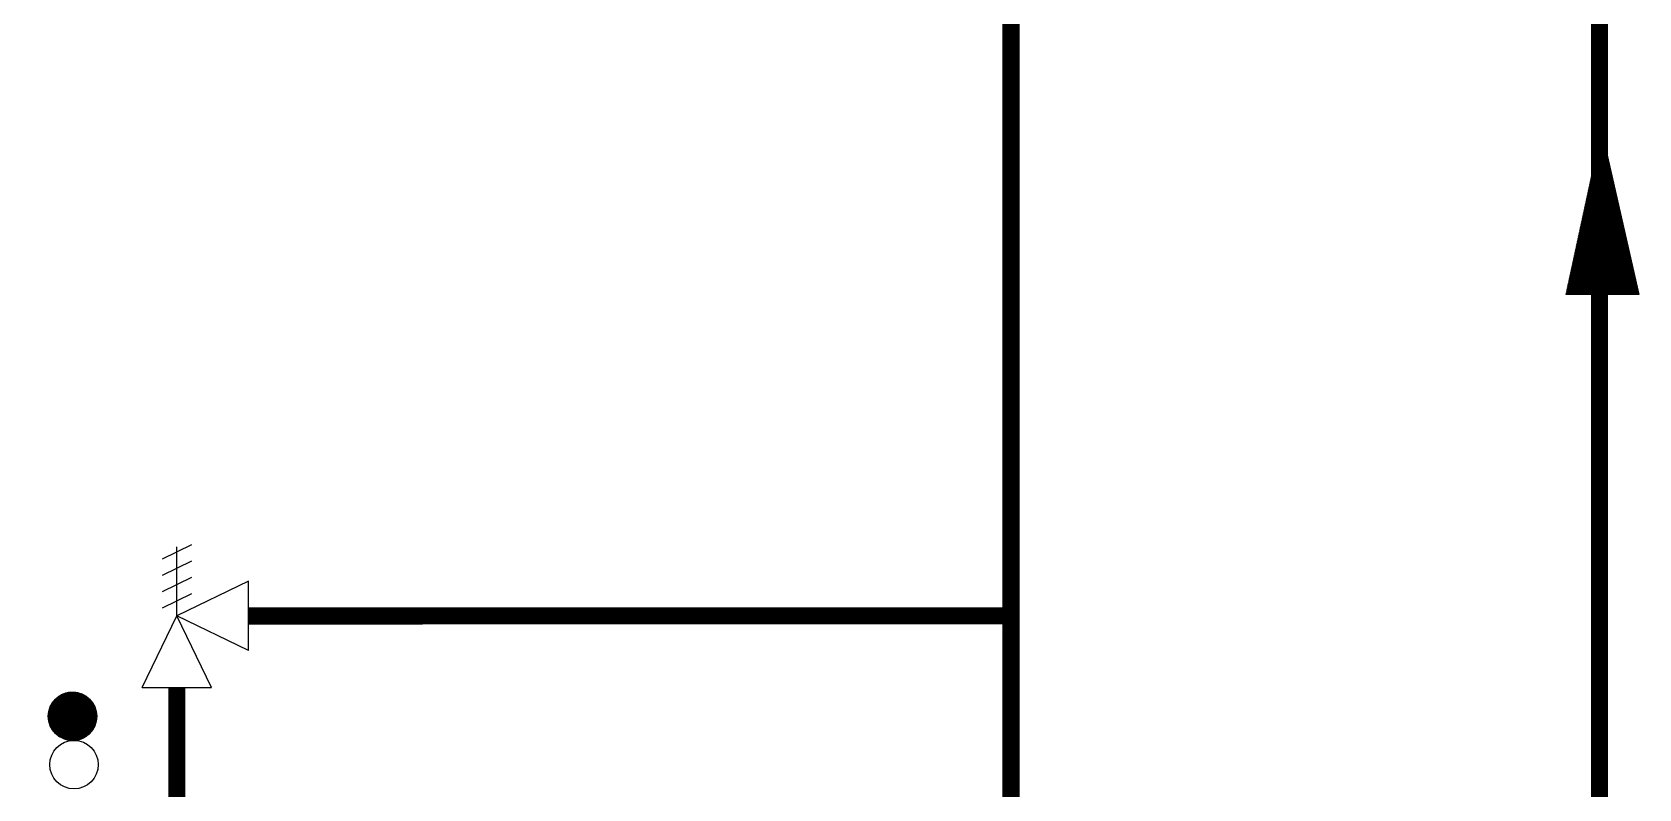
# Model space of a CAD drawing. Extents: x -22909.9 to -22897.8, y -4.7 to 4.1.
# Drawn here: x -22900.528 to -22899.116, y -0.772 to -0.107 of the extents above; entities that cross this region are included whole.
import ezdxf

# ---------------------------------------------------------------- set-up
doc = ezdxf.new("R2010")
doc.units = 0
doc.header["$MEASUREMENT"] = 0
doc.layers.get('0').update_dxf_attribs({"linetype": 'CONTINUOUS'})
doc.layers.add('CALOR', color=1, linetype='CONTINUOUS')
doc.layers.add('SPEC', color=93, linetype='CONTINUOUS')

# ---------------------------------------------------------------- blocks, each defined once
blk = doc.blocks.new('*X7')
at = {"color": 0}
for p, q in [((5.6809, -0.1704), (5.8118, -0.0395)), ((5.6809, -0.1695), (5.8109, -0.0395)), ((5.6809, -0.1687), (5.81, -0.0395)), ((5.6809, -0.1678), (5.8091, -0.0395)), ((5.6809, -0.1669), (5.8083, -0.0395)), ((5.6809, -0.166), (5.8074, -0.0395)), ((5.6809, -0.1651), (5.8065, -0.0395)), ((5.6809, -0.1721), (5.8135, -0.0396)), ((5.6809, -0.1713), (5.8126, -0.0396)), ((5.6809, -0.1642), (5.8056, -0.0396)), ((5.6809, -0.1633), (5.8047, -0.0396)), ((5.681, -0.173), (5.8143, -0.0396)), ((5.681, -0.1624), (5.8037, -0.0396)), ((5.681, -0.1738), (5.8152, -0.0397)), ((5.681, -0.1615), (5.8028, -0.0397)), ((5.6811, -0.1747), (5.816, -0.0397)), ((5.6811, -0.1605), (5.8019, -0.0397)), ((5.6811, -0.1755), (5.8168, -0.0398)), ((5.6811, -0.1596), (5.8009, -0.0398)), ((5.6812, -0.1763), (5.8177, -0.0398)), ((5.6812, -0.1586), (5.8, -0.0398)), ((5.6812, -0.1772), (5.8185, -0.0399)), ((5.6812, -0.1577), (5.799, -0.0399)), ((5.6813, -0.178), (5.8193, -0.0399)), ((5.6813, -0.1567), (5.7981, -0.04)), ((5.6814, -0.1788), (5.8201, -0.04)), ((5.6814, -0.1796), (5.8209, -0.0401)), ((5.6814, -0.1558), (5.7971, -0.0401)), ((5.6815, -0.1548), (5.7961, -0.0401)), ((5.6815, -0.1804), (5.8217, -0.0402)), ((5.6816, -0.1812), (5.8226, -0.0402)), ((5.6816, -0.1538), (5.7951, -0.0403)), ((5.6817, -0.182), (5.8233, -0.0403)), ((5.6817, -0.1528), (5.7942, -0.0404)), ((5.6818, -0.1828), (5.8241, -0.0404)), ((5.6818, -0.1518), (5.7931, -0.0405)), ((5.6819, -0.1836), (5.8249, -0.0405)), ((5.682, -0.1844), (5.8257, -0.0406)), ((5.682, -0.1508), (5.7921, -0.0406)), ((5.6821, -0.1851), (5.8265, -0.0407)), ((5.6821, -0.1498), (5.7911, -0.0408)), ((5.6822, -0.1859), (5.8273, -0.0408)), ((5.6822, -0.1487), (5.7901, -0.0409)), ((5.6823, -0.1867), (5.828, -0.041)), ((5.6824, -0.1874), (5.8288, -0.0411)), ((5.6824, -0.1477), (5.789, -0.0411)), ((5.6825, -0.1882), (5.8296, -0.0412)), ((5.6826, -0.1466), (5.788, -0.0412)), ((5.6827, -0.189), (5.8303, -0.0413)), ((5.6828, -0.1456), (5.7869, -0.0414)), ((5.6828, -0.1897), (5.8311, -0.0415)), ((5.6829, -0.1905), (5.8318, -0.0416)), ((5.683, -0.1445), (5.7858, -0.0416)), ((5.6831, -0.1912), (5.8326, -0.0417)), ((5.6832, -0.1434), (5.7848, -0.0418)), ((5.6832, -0.192), (5.8333, -0.0419)), ((5.6834, -0.1927), (5.834, -0.042)), ((5.6834, -0.1423), (5.7837, -0.042)), ((5.6835, -0.1934), (5.8348, -0.0422)), ((5.6836, -0.1412), (5.7825, -0.0423)), ((5.6837, -0.1942), (5.8355, -0.0423)), ((5.6838, -0.1949), (5.8362, -0.0425)), ((5.6838, -0.1401), (5.7814, -0.0425)), ((5.684, -0.1956), (5.837, -0.0426)), ((5.6841, -0.1389), (5.7803, -0.0427)), ((5.6841, -0.1963), (5.8377, -0.0428)), ((5.6843, -0.197), (5.8384, -0.043)), ((5.6844, -0.1378), (5.7791, -0.043)), ((5.6845, -0.1978), (5.8391, -0.0431)), ((5.6847, -0.1985), (5.8398, -0.0433)), ((5.6847, -0.1366), (5.778, -0.0433)), ((5.6848, -0.1992), (5.8405, -0.0435)), ((5.685, -0.1354), (5.7768, -0.0436)), ((5.685, -0.1999), (5.8412, -0.0437)), ((5.6852, -0.2006), (5.8419, -0.0439)), ((5.6853, -0.1342), (5.7756, -0.0439)), ((5.6854, -0.2013), (5.8426, -0.044)), ((5.6856, -0.202), (5.8433, -0.0442)), ((5.6856, -0.133), (5.7743, -0.0443)), ((5.6858, -0.2027), (5.844, -0.0444)), ((5.686, -0.2033), (5.8447, -0.0446)), ((5.686, -0.1318), (5.7731, -0.0446)), ((5.6862, -0.204), (5.8454, -0.0448)), ((5.6863, -0.1305), (5.7719, -0.045)), ((5.6864, -0.2047), (5.846, -0.045)), ((5.6866, -0.2054), (5.8467, -0.0452)), ((5.6867, -0.1292), (5.7706, -0.0454)), ((5.6868, -0.206), (5.8474, -0.0455)), ((5.687, -0.2067), (5.8481, -0.0457)), ((5.6871, -0.1279), (5.7693, -0.0458)), ((5.6872, -0.2074), (5.8487, -0.0459)), ((5.6875, -0.2081), (5.8494, -0.0461)), ((5.6876, -0.1266), (5.768, -0.0462)), ((5.6877, -0.2087), (5.8501, -0.0463)), ((5.6879, -0.2094), (5.8507, -0.0466)), ((5.688, -0.1253), (5.7666, -0.0467)), ((5.6881, -0.21), (5.8514, -0.0468)), ((5.6884, -0.2107), (5.852, -0.047)), ((5.6885, -0.1239), (5.7652, -0.0472)), ((5.6886, -0.2113), (5.8527, -0.0472)), ((5.6888, -0.212), (5.8533, -0.0475)), ((5.689, -0.1225), (5.7638, -0.0477)), ((5.6891, -0.2126), (5.854, -0.0477)), ((5.6893, -0.2133), (5.8546, -0.048)), ((5.6896, -0.2139), (5.8552, -0.0482)), ((5.6896, -0.1211), (5.7624, -0.0482)), ((5.6898, -0.2145), (5.8559, -0.0485)), ((5.6901, -0.2152), (5.8565, -0.0487)), ((5.6902, -0.1196), (5.7609, -0.0488)), ((5.6903, -0.2158), (5.8571, -0.049)), ((5.6906, -0.2164), (5.8578, -0.0492)), ((5.6908, -0.1181), (5.7594, -0.0494)), ((5.6908, -0.217), (5.8584, -0.0495)), ((5.6911, -0.2177), (5.859, -0.0497)), ((5.6914, -0.2183), (5.8596, -0.05)), ((5.6914, -0.1166), (5.7579, -0.0501)), ((5.6916, -0.2189), (5.8602, -0.0503)), ((5.6919, -0.2195), (5.8609, -0.0506)), ((5.6921, -0.115), (5.7563, -0.0508)), ((5.6922, -0.2201), (5.8615, -0.0508)), ((5.6925, -0.2207), (5.8621, -0.0511)), ((5.6927, -0.2213), (5.8627, -0.0514)), ((5.6929, -0.1133), (5.7547, -0.0515)), ((5.693, -0.2219), (5.8633, -0.0517)), ((5.6933, -0.2225), (5.8639, -0.0519)), ((5.6936, -0.2231), (5.8645, -0.0522)), ((5.6937, -0.1116), (5.753, -0.0524)), ((5.6939, -0.2237), (5.8651, -0.0525)), ((5.6942, -0.2243), (5.8657, -0.0528)), ((5.6945, -0.2249), (5.8663, -0.0531)), ((5.6946, -0.1099), (5.7512, -0.0532)), ((5.6948, -0.2255), (5.8668, -0.0534)), ((5.6951, -0.2261), (5.8674, -0.0537)), ((5.6954, -0.2267), (5.868, -0.054)), ((5.6955, -0.1081), (5.7494, -0.0542)), ((5.6957, -0.2272), (5.8686, -0.0543)), ((5.696, -0.2278), (5.8692, -0.0546)), ((5.6963, -0.2284), (5.8697, -0.0549)), ((5.6965, -0.1062), (5.7475, -0.0552)), ((5.6966, -0.229), (5.8703, -0.0552)), ((5.6969, -0.2295), (5.8709, -0.0555)), ((5.6972, -0.2301), (5.8715, -0.0559)), ((5.6975, -0.2307), (5.872, -0.0562)), ((5.6976, -0.1042), (5.7455, -0.0563)), ((5.6979, -0.2312), (5.8726, -0.0565)), ((5.6982, -0.2318), (5.8731, -0.0568)), ((5.6985, -0.2324), (5.8737, -0.0572)), ((5.6988, -0.2329), (5.8743, -0.0575)), ((5.6989, -0.1021), (5.7434, -0.0575)), ((5.6992, -0.2335), (5.8748, -0.0578)), ((5.6995, -0.234), (5.8754, -0.0581)), ((5.6998, -0.2346), (5.8759, -0.0585)), ((5.7002, -0.2351), (5.8765, -0.0588)), ((5.7002, -0.0998), (5.7412, -0.0589)), ((5.7005, -0.2357), (5.877, -0.0592)), ((5.7008, -0.2362), (5.8775, -0.0595)), ((5.7012, -0.2367), (5.8781, -0.0598)), ((5.7015, -0.2373), (5.8786, -0.0602)), ((5.7018, -0.0974), (5.7387, -0.0605)), ((5.7019, -0.2378), (5.8792, -0.0605)), ((5.7022, -0.2383), (5.8797, -0.0609)), ((5.7026, -0.2389), (5.8802, -0.0612)), ((5.703, -0.2394), (5.8807, -0.0616)), ((5.7033, -0.2399), (5.8813, -0.062)), ((5.7036, -0.0946), (5.736, -0.0623)), ((5.7037, -0.2404), (5.8818, -0.0623)), ((5.704, -0.241), (5.8823, -0.0627)), ((5.7044, -0.2415), (5.8828, -0.0631)), ((5.7048, -0.242), (5.8833, -0.0634)), ((5.7051, -0.2425), (5.8839, -0.0638)), ((5.7055, -0.243), (5.8844, -0.0642)), ((5.7058, -0.0915), (5.7329, -0.0645)), ((5.7059, -0.2435), (5.8849, -0.0645)), ((5.7063, -0.244), (5.8854, -0.0649)), ((5.7066, -0.2445), (5.8859, -0.0653)), ((5.707, -0.2451), (5.8864, -0.0657)), ((5.7074, -0.2456), (5.8869, -0.0661)), ((5.7078, -0.2461), (5.8874, -0.0664)), ((5.7082, -0.2465), (5.8879, -0.0668)), ((5.7086, -0.247), (5.8884, -0.0672)), ((5.7088, -0.0878), (5.7291, -0.0674)), ((5.709, -0.2475), (5.8889, -0.0676)), ((5.7094, -0.248), (5.8894, -0.068)), ((5.7097, -0.2485), (5.8899, -0.0684)), ((5.7101, -0.249), (5.8903, -0.0688)), ((5.7105, -0.2495), (5.8908, -0.0692)), ((5.711, -0.25), (5.8913, -0.0696)), ((5.7114, -0.2504), (5.8918, -0.07)), ((5.7118, -0.2509), (5.8923, -0.0704)), ((5.7122, -0.2514), (5.8927, -0.0708)), ((5.7126, -0.2519), (5.8932, -0.0712)), ((5.713, -0.2523), (5.8937, -0.0716)), ((5.7134, -0.2528), (5.8941, -0.0721)), ((5.7136, -0.082), (5.7234, -0.0722)), ((5.7138, -0.2533), (5.8946, -0.0725)), ((5.7143, -0.2537), (5.8951, -0.0729)), ((5.7147, -0.2542), (5.8955, -0.0733)), ((5.7151, -0.2546), (5.896, -0.0738)), ((5.7155, -0.2551), (5.8965, -0.0742)), ((5.716, -0.2556), (5.8969, -0.0746)), ((5.7164, -0.256), (5.8974, -0.075)), ((5.7168, -0.2565), (5.8978, -0.0755)), ((5.7173, -0.2569), (5.8983, -0.0759)), ((5.7177, -0.2574), (5.8987, -0.0763)), ((5.7181, -0.2578), (5.8992, -0.0768)), ((5.7186, -0.2582), (5.8996, -0.0772)), ((5.719, -0.2587), (5.9, -0.0777)), ((5.7195, -0.2591), (5.9005, -0.0781)), ((5.7199, -0.2596), (5.9009, -0.0786)), ((5.7204, -0.26), (5.9013, -0.079)), ((5.7208, -0.2604), (5.9018, -0.0795)), ((5.7213, -0.2609), (5.9022, -0.0799)), ((5.7217, -0.2613), (5.9026, -0.0804)), ((5.7222, -0.2617), (5.9031, -0.0808)), ((5.7226, -0.2621), (5.9035, -0.0813)), ((5.7231, -0.2625), (5.9039, -0.0818)), ((5.7236, -0.263), (5.9043, -0.0822)), ((5.724, -0.2634), (5.9047, -0.0827)), ((5.7245, -0.2638), (5.9051, -0.0832)), ((5.725, -0.2642), (5.9056, -0.0836)), ((5.7255, -0.2646), (5.906, -0.0841)), ((5.7259, -0.265), (5.9064, -0.0846)), ((5.7264, -0.2654), (5.9068, -0.0851)), ((5.7269, -0.2658), (5.9072, -0.0856)), ((5.7274, -0.2662), (5.9076, -0.086)), ((5.7279, -0.2666), (5.908, -0.0865)), ((5.7284, -0.267), (5.9084, -0.087)), ((5.7288, -0.2674), (5.9088, -0.0875)), ((5.7293, -0.2678), (5.9092, -0.088)), ((5.7298, -0.2682), (5.9096, -0.0885)), ((5.7303, -0.2686), (5.9099, -0.089)), ((5.7308, -0.269), (5.9103, -0.0895)), ((5.7313, -0.2694), (5.9107, -0.09)), ((5.7318, -0.2697), (5.9111, -0.0905)), ((5.7323, -0.2701), (5.9115, -0.091)), ((5.7328, -0.2705), (5.9118, -0.0915)), ((5.7334, -0.2709), (5.9122, -0.092)), ((5.7339, -0.2712), (5.9126, -0.0925)), ((5.7344, -0.2716), (5.913, -0.093)), ((5.7349, -0.272), (5.9133, -0.0935)), ((5.7354, -0.2723), (5.9137, -0.0941)), ((5.7359, -0.2727), (5.9141, -0.0946)), ((5.7365, -0.2731), (5.9144, -0.0951)), ((5.737, -0.2734), (5.9148, -0.0956)), ((5.7375, -0.2738), (5.9151, -0.0962)), ((5.738, -0.2741), (5.9155, -0.0967)), ((5.7386, -0.2745), (5.9158, -0.0972)), ((5.7391, -0.2748), (5.9162, -0.0978)), ((5.7396, -0.2752), (5.9165, -0.0983)), ((5.7402, -0.2755), (5.9169, -0.0988)), ((5.7407, -0.2759), (5.9172, -0.0994)), ((5.7413, -0.2762), (5.9176, -0.0999)), ((5.7418, -0.2765), (5.9179, -0.1005)), ((5.7424, -0.2769), (5.9182, -0.101)), ((5.7429, -0.2772), (5.9186, -0.1016)), ((5.7435, -0.2775), (5.9189, -0.1021)), ((5.744, -0.2779), (5.9192, -0.1027)), ((5.7446, -0.2782), (5.9196, -0.1032)), ((5.7451, -0.2785), (5.9199, -0.1038)), ((5.7457, -0.2788), (5.9202, -0.1044)), ((5.7463, -0.2792), (5.9205, -0.1049)), ((5.7468, -0.2795), (5.9208, -0.1055)), ((5.7474, -0.2798), (5.9211, -0.1061)), ((5.748, -0.2801), (5.9215, -0.1066)), ((5.7486, -0.2804), (5.9218, -0.1072)), ((5.7491, -0.2807), (5.9221, -0.1078)), ((5.7497, -0.281), (5.9224, -0.1084)), ((5.7503, -0.2813), (5.9227, -0.1089)), ((5.7509, -0.2816), (5.923, -0.1095)), ((5.7515, -0.2819), (5.9233, -0.1101)), ((5.7521, -0.2822), (5.9236, -0.1107)), ((5.7526, -0.2825), (5.9239, -0.1113)), ((5.7532, -0.2828), (5.9241, -0.1119)), ((5.7538, -0.2831), (5.9244, -0.1125)), ((5.7544, -0.2834), (5.9247, -0.1131)), ((5.755, -0.2836), (5.925, -0.1137)), ((5.7556, -0.2839), (5.9253, -0.1143)), ((5.7563, -0.2842), (5.9256, -0.1149)), ((5.7569, -0.2845), (5.9258, -0.1155)), ((5.7575, -0.2847), (5.9261, -0.1161)), ((5.7581, -0.285), (5.9264, -0.1167)), ((5.7587, -0.2853), (5.9266, -0.1174)), ((5.7593, -0.2855), (5.9269, -0.118)), ((5.76, -0.2858), (5.9272, -0.1186)), ((5.7606, -0.2861), (5.9274, -0.1192)), ((5.7612, -0.2863), (5.9277, -0.1199)), ((5.7618, -0.2866), (5.9279, -0.1205)), ((5.7625, -0.2868), (5.9282, -0.1211)), ((5.7631, -0.2871), (5.9284, -0.1218)), ((5.7638, -0.2873), (5.9287, -0.1224)), ((5.7644, -0.2875), (5.9289, -0.1231)), ((5.7651, -0.2878), (5.9291, -0.1237)), ((5.7657, -0.288), (5.9294, -0.1244)), ((5.7664, -0.2882), (5.9296, -0.125)), ((5.767, -0.2885), (5.9298, -0.1257)), ((5.7677, -0.2887), (5.9301, -0.1263)), ((5.7683, -0.2889), (5.9303, -0.127)), ((5.769, -0.2891), (5.9305, -0.1276)), ((5.7697, -0.2894), (5.9307, -0.1283)), ((5.7703, -0.2896), (5.9309, -0.129)), ((5.771, -0.2898), (5.9311, -0.1297)), ((5.7717, -0.29), (5.9313, -0.1303)), ((5.7724, -0.2902), (5.9315, -0.131)), ((5.773, -0.2904), (5.9317, -0.1317)), ((5.7737, -0.2906), (5.9319, -0.1324)), ((5.7744, -0.2908), (5.9321, -0.1331)), ((5.7751, -0.291), (5.9323, -0.1338)), ((5.7758, -0.2912), (5.9325, -0.1345)), ((5.7765, -0.2914), (5.9327, -0.1352)), ((5.7772, -0.2915), (5.9329, -0.1359)), ((5.7779, -0.2917), (5.9331, -0.1366)), ((5.7786, -0.2919), (5.9332, -0.1373)), ((5.7793, -0.2921), (5.9334, -0.138)), ((5.78, -0.2922), (5.9336, -0.1387)), ((5.7808, -0.2924), (5.9337, -0.1394)), ((5.7815, -0.2926), (5.9339, -0.1401)), ((5.7822, -0.2927), (5.9341, -0.1409)), ((5.783, -0.2929), (5.9342, -0.1416)), ((5.7837, -0.293), (5.9344, -0.1423)), ((5.7844, -0.2932), (5.9345, -0.1431)), ((5.7852, -0.2933), (5.9347, -0.1438)), ((5.7859, -0.2934), (5.9348, -0.1446)), ((5.7867, -0.2936), (5.9349, -0.1453)), ((5.7874, -0.2937), (5.9351, -0.1461)), ((5.7882, -0.2938), (5.9352, -0.1468)), ((5.7889, -0.294), (5.9353, -0.1476)), ((5.7897, -0.2941), (5.9354, -0.1483)), ((5.7905, -0.2942), (5.9355, -0.1491)), ((5.7912, -0.2943), (5.9356, -0.1499)), ((5.792, -0.2944), (5.9358, -0.1507)), ((5.7928, -0.2945), (5.9359, -0.1515)), ((5.7936, -0.2946), (5.9359, -0.1522)), ((5.7944, -0.2947), (5.936, -0.153)), ((5.7952, -0.2948), (5.9361, -0.1538)), ((5.796, -0.2949), (5.9362, -0.1546)), ((5.7968, -0.2949), (5.9363, -0.1554)), ((5.7976, -0.295), (5.9364, -0.1562)), ((5.7984, -0.2951), (5.9364, -0.1571)), ((5.7992, -0.2952), (5.9365, -0.1579)), ((5.8, -0.2952), (5.9366, -0.1587)), ((5.8009, -0.2953), (5.9366, -0.1595)), ((5.8017, -0.2953), (5.9367, -0.1604)), ((5.8026, -0.2954), (5.9367, -0.1612)), ((5.8034, -0.2954), (5.9367, -0.162)), ((5.8042, -0.2954), (5.9368, -0.1629)), ((5.8051, -0.2955), (5.9368, -0.1638)), ((5.806, -0.2955), (5.9368, -0.1646)), ((5.8068, -0.2955), (5.9368, -0.1655)), ((5.8077, -0.2955), (5.9369, -0.1664)), ((5.8086, -0.2955), (5.9369, -0.1672)), ((5.8095, -0.2955), (5.9369, -0.1681)), ((5.8104, -0.2955), (5.9369, -0.169)), ((5.8113, -0.2955), (5.9368, -0.1699)), ((5.8122, -0.2955), (5.9368, -0.1708)), ((5.8131, -0.2954), (5.9368, -0.1717)), ((5.814, -0.2954), (5.9368, -0.1726)), ((5.8149, -0.2954), (5.9367, -0.1736)), ((5.8158, -0.2953), (5.9367, -0.1745)), ((5.8168, -0.2953), (5.9366, -0.1754)), ((5.8177, -0.2952), (5.9366, -0.1764)), ((5.8187, -0.2951), (5.9365, -0.1773)), ((5.8196, -0.2951), (5.9364, -0.1783)), ((5.8206, -0.295), (5.9363, -0.1793)), ((5.8216, -0.2949), (5.9362, -0.1802)), ((5.8226, -0.2948), (5.9361, -0.1812)), ((5.8236, -0.2947), (5.936, -0.1822)), ((5.8246, -0.2945), (5.9359, -0.1832)), ((5.8256, -0.2944), (5.9358, -0.1842)), ((5.8266, -0.2943), (5.9356, -0.1853)), ((5.8276, -0.2941), (5.9355, -0.1863)), ((5.8287, -0.294), (5.9353, -0.1873)), ((5.8297, -0.2938), (5.9351, -0.1884)), ((5.8308, -0.2936), (5.935, -0.1895)), ((5.8319, -0.2934), (5.9348, -0.1905)), ((5.833, -0.2932), (5.9346, -0.1916)), ((5.8341, -0.293), (5.9344, -0.1927)), ((5.8352, -0.2928), (5.9341, -0.1938)), ((5.8363, -0.2925), (5.9339, -0.195)), ((5.8374, -0.2923), (5.9336, -0.1961)), ((5.8386, -0.292), (5.9334, -0.1973)), ((5.8398, -0.2917), (5.9331, -0.1984)), ((5.841, -0.2914), (5.9328, -0.1996)), ((5.8422, -0.2911), (5.9325, -0.2008)), ((5.8434, -0.2908), (5.9321, -0.202)), ((5.8446, -0.2904), (5.9318, -0.2033)), ((5.8459, -0.29), (5.9314, -0.2045)), ((5.8471, -0.2897), (5.931, -0.2058)), ((5.8484, -0.2892), (5.9306, -0.2071)), ((5.8498, -0.2888), (5.9302, -0.2084)), ((5.8511, -0.2883), (5.9297, -0.2098)), ((5.8525, -0.2879), (5.9292, -0.2111)), ((5.8539, -0.2873), (5.9287, -0.2125)), ((5.8553, -0.2868), (5.9281, -0.214)), ((5.8568, -0.2862), (5.9276, -0.2154)), ((5.8583, -0.2856), (5.9269, -0.2169)), ((5.8598, -0.2849), (5.9263, -0.2185)), ((5.8614, -0.2842), (5.9256, -0.2201)), ((5.863, -0.2835), (5.9248, -0.2217)), ((5.8647, -0.2827), (5.924, -0.2234)), ((5.8665, -0.2818), (5.9232, -0.2251)), ((5.8683, -0.2809), (5.9222, -0.2269)), ((5.8702, -0.2799), (5.9212, -0.2288)), ((5.8722, -0.2787), (5.9201, -0.2308)), ((5.8743, -0.2775), (5.9189, -0.233)), ((5.8766, -0.2761), (5.9175, -0.2352)), ((5.879, -0.2746), (5.9159, -0.2377)), ((5.8817, -0.2728), (5.9141, -0.2404)), ((5.8848, -0.2705), (5.9119, -0.2435)), ((5.8886, -0.2676), (5.909, -0.2473)), ((5.8943, -0.2628), (5.9041, -0.253))]:
    blk.add_line(p, q, dxfattribs=at)
blk = doc.blocks.new('*X2')
at = {"color": 0}
for p, q in [((2.9973, 7.9798), (3.0011, 7.9835)), ((2.9978, 7.9811), (3.0009, 7.9842)), ((2.9982, 7.9824), (3.0006, 7.9849)), ((2.9987, 7.9838), (3.0004, 7.9855)), ((2.9991, 7.9851), (3.0002, 7.9862)), ((2.9996, 7.9864), (3, 7.9869)), ((2.9841, 7.94), (3.0074, 7.9634)), ((2.9845, 7.9414), (3.0072, 7.9641)), ((2.985, 7.9427), (3.007, 7.9647)), ((2.9854, 7.944), (3.0068, 7.9654)), ((2.9859, 7.9453), (3.0066, 7.9661)), ((2.9863, 7.9467), (3.0064, 7.9667)), ((2.9867, 7.948), (3.0062, 7.9674)), ((2.9872, 7.9493), (3.006, 7.9681)), ((2.9876, 7.9506), (3.0057, 7.9688)), ((2.9881, 7.952), (3.0055, 7.9694)), ((2.9885, 7.9533), (3.0053, 7.9701)), ((2.989, 7.9546), (3.0051, 7.9708)), ((2.9894, 7.9559), (3.0049, 7.9714)), ((2.9898, 7.9573), (3.0047, 7.9721)), ((2.9903, 7.9586), (3.0045, 7.9728)), ((2.9907, 7.9599), (3.0043, 7.9735)), ((2.9912, 7.9612), (3.004, 7.9741)), ((2.9916, 7.9626), (3.0038, 7.9748)), ((2.992, 7.9639), (3.0036, 7.9755)), ((2.9925, 7.9652), (3.0034, 7.9761)), ((2.9929, 7.9665), (3.0032, 7.9768)), ((2.9934, 7.9679), (3.003, 7.9775)), ((2.9938, 7.9692), (3.0028, 7.9782)), ((2.9943, 7.9705), (3.0026, 7.9788)), ((2.9947, 7.9718), (3.0023, 7.9795)), ((2.9951, 7.9732), (3.0021, 7.9802)), ((2.9956, 7.9745), (3.0019, 7.9808)), ((2.996, 7.9758), (3.0017, 7.9815)), ((2.9965, 7.9771), (3.0015, 7.9822)), ((2.9969, 7.9785), (3.0013, 7.9829)), ((2.9713, 7.9016), (3.0136, 7.9439)), ((2.9717, 7.9029), (3.0134, 7.9446)), ((2.9722, 7.9042), (3.0132, 7.9452)), ((2.9726, 7.9056), (3.013, 7.9459)), ((2.9731, 7.9069), (3.0128, 7.9466)), ((2.9735, 7.9082), (3.0125, 7.9473)), ((2.9739, 7.9095), (3.0123, 7.9479)), ((2.9744, 7.9109), (3.0121, 7.9486)), ((2.9748, 7.9122), (3.0119, 7.9493)), ((2.9753, 7.9135), (3.0117, 7.9499)), ((2.9757, 7.9148), (3.0115, 7.9506)), ((2.9761, 7.9162), (3.0113, 7.9513)), ((2.9766, 7.9175), (3.0111, 7.952)), ((2.977, 7.9188), (3.0108, 7.9526)), ((2.9775, 7.9201), (3.0106, 7.9533)), ((2.9779, 7.9215), (3.0104, 7.954)), ((2.9784, 7.9228), (3.0102, 7.9546)), ((2.9788, 7.9241), (3.01, 7.9553)), ((2.9792, 7.9255), (3.0098, 7.956)), ((2.9797, 7.9268), (3.0096, 7.9567)), ((2.9801, 7.9281), (3.0094, 7.9573)), ((2.9806, 7.9294), (3.0091, 7.958)), ((2.981, 7.9308), (3.0089, 7.9587)), ((2.9814, 7.9321), (3.0087, 7.9593)), ((2.9819, 7.9334), (3.0085, 7.96)), ((2.9823, 7.9347), (3.0083, 7.9607)), ((2.9828, 7.9361), (3.0081, 7.9614)), ((2.9832, 7.9374), (3.0079, 7.962)), ((2.9837, 7.9387), (3.0077, 7.9627)), ((2.9585, 7.8632), (3.0198, 7.9244)), ((2.9589, 7.8645), (3.0195, 7.9251)), ((2.9594, 7.8658), (3.0193, 7.9258)), ((2.9598, 7.8671), (3.0191, 7.9264)), ((2.9603, 7.8685), (3.0189, 7.9271)), ((2.9607, 7.8698), (3.0187, 7.9278)), ((2.9611, 7.8711), (3.0185, 7.9285)), ((2.9616, 7.8724), (3.0183, 7.9291)), ((2.962, 7.8738), (3.0181, 7.9298)), ((2.9625, 7.8751), (3.0178, 7.9305)), ((2.9629, 7.8764), (3.0176, 7.9311)), ((2.9633, 7.8777), (3.0174, 7.9318)), ((2.9638, 7.8791), (3.0172, 7.9325)), ((2.9642, 7.8804), (3.017, 7.9332)), ((2.9647, 7.8817), (3.0168, 7.9338)), ((2.9651, 7.883), (3.0166, 7.9345)), ((2.9656, 7.8844), (3.0164, 7.9352)), ((2.966, 7.8857), (3.0162, 7.9358)), ((2.9664, 7.887), (3.0159, 7.9365)), ((2.9669, 7.8883), (3.0157, 7.9372)), ((2.9673, 7.8897), (3.0155, 7.9379)), ((2.9678, 7.891), (3.0153, 7.9385)), ((2.9682, 7.8923), (3.0151, 7.9392)), ((2.9686, 7.8936), (3.0149, 7.9399)), ((2.9691, 7.895), (3.0147, 7.9405)), ((2.9695, 7.8963), (3.0145, 7.9412)), ((2.97, 7.8976), (3.0142, 7.9419)), ((2.9704, 7.8989), (3.014, 7.9426)), ((2.9708, 7.9003), (3.0138, 7.9432)), ((2.9457, 7.8247), (3.0259, 7.905)), ((2.9461, 7.826), (3.0257, 7.9056)), ((2.9466, 7.8274), (3.0255, 7.9063)), ((2.947, 7.8287), (3.0253, 7.907)), ((2.9474, 7.83), (3.0251, 7.9076)), ((2.9479, 7.8313), (3.0249, 7.9083)), ((2.9483, 7.8327), (3.0246, 7.909)), ((2.9488, 7.834), (3.0244, 7.9097)), ((2.9492, 7.8353), (3.0242, 7.9103)), ((2.9497, 7.8366), (3.024, 7.911)), ((2.9501, 7.838), (3.0238, 7.9117)), ((2.9505, 7.8393), (3.0236, 7.9123)), ((2.951, 7.8406), (3.0234, 7.913)), ((2.9514, 7.8419), (3.0232, 7.9137)), ((2.9519, 7.8433), (3.0229, 7.9144)), ((2.9523, 7.8446), (3.0227, 7.915)), ((2.9527, 7.8459), (3.0225, 7.9157)), ((2.9532, 7.8472), (3.0223, 7.9164)), ((2.9536, 7.8486), (3.0221, 7.917)), ((2.9541, 7.8499), (3.0219, 7.9177)), ((2.9545, 7.8512), (3.0217, 7.9184)), ((2.955, 7.8526), (3.0215, 7.9191)), ((2.9554, 7.8539), (3.0212, 7.9197)), ((2.9558, 7.8552), (3.021, 7.9204)), ((2.9563, 7.8565), (3.0208, 7.9211)), ((2.9567, 7.8579), (3.0206, 7.9217)), ((2.9572, 7.8592), (3.0204, 7.9224)), ((2.9576, 7.8605), (3.0202, 7.9231)), ((2.958, 7.8618), (3.02, 7.9238)), ((2.9332, 7.7866), (3.0321, 7.8855)), ((2.9333, 7.7876), (3.0319, 7.8862)), ((2.9338, 7.7889), (3.0317, 7.8868)), ((2.9341, 7.7866), (3.0323, 7.8848)), ((2.9342, 7.7903), (3.0314, 7.8875)), ((2.9346, 7.7916), (3.0312, 7.8882)), ((2.9351, 7.7929), (3.031, 7.8888)), ((2.9355, 7.7942), (3.0308, 7.8895)), ((2.936, 7.7956), (3.0306, 7.8902)), ((2.9364, 7.7969), (3.0304, 7.8909)), ((2.9368, 7.7982), (3.0302, 7.8915)), ((2.9373, 7.7995), (3.03, 7.8922)), ((2.9377, 7.8009), (3.0297, 7.8929)), ((2.9382, 7.8022), (3.0295, 7.8935)), ((2.9386, 7.8035), (3.0293, 7.8942)), ((2.9391, 7.8048), (3.0291, 7.8949)), ((2.9395, 7.8062), (3.0289, 7.8956)), ((2.9399, 7.8075), (3.0287, 7.8962)), ((2.9404, 7.8088), (3.0285, 7.8969)), ((2.9408, 7.8101), (3.0283, 7.8976)), ((2.9413, 7.8115), (3.028, 7.8982)), ((2.9417, 7.8128), (3.0278, 7.8989)), ((2.9421, 7.8141), (3.0276, 7.8996)), ((2.9426, 7.8154), (3.0274, 7.9003)), ((2.943, 7.8168), (3.0272, 7.9009)), ((2.9435, 7.8181), (3.027, 7.9016)), ((2.9439, 7.8194), (3.0268, 7.9023)), ((2.9444, 7.8207), (3.0266, 7.9029)), ((2.9448, 7.8221), (3.0263, 7.9036)), ((2.9452, 7.8234), (3.0261, 7.9043)), ((2.935, 7.7866), (3.0325, 7.8841)), ((2.9359, 7.7866), (3.0327, 7.8835)), ((2.9368, 7.7866), (3.0329, 7.8828)), ((2.9377, 7.7866), (3.0331, 7.8821)), ((2.9385, 7.7866), (3.0334, 7.8815)), ((2.9394, 7.7866), (3.0336, 7.8808)), ((2.9403, 7.7866), (3.0338, 7.8801)), ((2.9412, 7.7866), (3.034, 7.8794)), ((2.9421, 7.7866), (3.0342, 7.8788)), ((2.943, 7.7866), (3.0344, 7.8781)), ((2.9438, 7.7866), (3.0346, 7.8774)), ((2.9447, 7.7866), (3.0348, 7.8768)), ((2.9456, 7.7866), (3.0351, 7.8761)), ((2.9465, 7.7866), (3.0353, 7.8754)), ((2.9474, 7.7866), (3.0355, 7.8747)), ((2.9483, 7.7866), (3.0357, 7.8741)), ((2.9491, 7.7866), (3.0359, 7.8734)), ((2.95, 7.7866), (3.0361, 7.8727)), ((2.9509, 7.7866), (3.0363, 7.8721)), ((2.9518, 7.7866), (3.0365, 7.8714)), ((2.9527, 7.7866), (3.0367, 7.8707)), ((2.9536, 7.7866), (3.037, 7.87)), ((2.9544, 7.7866), (3.0372, 7.8694)), ((2.9553, 7.7866), (3.0374, 7.8687)), ((2.9562, 7.7866), (3.0376, 7.868)), ((2.9571, 7.7866), (3.0378, 7.8674)), ((2.958, 7.7866), (3.038, 7.8667)), ((2.9589, 7.7866), (3.0382, 7.866)), ((2.9598, 7.7866), (3.0384, 7.8653)), ((2.9606, 7.7866), (3.0387, 7.8647)), ((2.9615, 7.7866), (3.0389, 7.864)), ((2.9624, 7.7866), (3.0391, 7.8633)), ((2.9633, 7.7866), (3.0393, 7.8627)), ((2.9642, 7.7866), (3.0395, 7.862)), ((2.9651, 7.7866), (3.0397, 7.8613)), ((2.9659, 7.7866), (3.0399, 7.8606)), ((2.9668, 7.7866), (3.0401, 7.86)), ((2.9677, 7.7866), (3.0404, 7.8593)), ((2.9686, 7.7866), (3.0406, 7.8586)), ((2.9695, 7.7866), (3.0408, 7.8579)), ((2.9704, 7.7866), (3.041, 7.8573)), ((2.9712, 7.7866), (3.0412, 7.8566)), ((2.9721, 7.7866), (3.0414, 7.8559)), ((2.973, 7.7866), (3.0416, 7.8553)), ((2.9739, 7.7866), (3.0418, 7.8546)), ((2.9748, 7.7866), (3.0421, 7.8539)), ((2.9757, 7.7866), (3.0423, 7.8532)), ((2.9765, 7.7866), (3.0425, 7.8526)), ((2.9774, 7.7866), (3.0427, 7.8519)), ((2.9783, 7.7866), (3.0429, 7.8512)), ((2.9792, 7.7866), (3.0431, 7.8506)), ((2.9801, 7.7866), (3.0433, 7.8499)), ((2.981, 7.7866), (3.0435, 7.8492)), ((2.9818, 7.7866), (3.0438, 7.8485)), ((2.9827, 7.7866), (3.044, 7.8479)), ((2.9836, 7.7866), (3.0442, 7.8472)), ((2.9845, 7.7866), (3.0444, 7.8465)), ((2.9854, 7.7866), (3.0446, 7.8459)), ((2.9863, 7.7866), (3.0448, 7.8452)), ((2.9872, 7.7866), (3.045, 7.8445)), ((2.988, 7.7866), (3.0452, 7.8438)), ((2.9889, 7.7866), (3.0455, 7.8432)), ((2.9898, 7.7866), (3.0457, 7.8425)), ((2.9907, 7.7866), (3.0459, 7.8418)), ((2.9916, 7.7866), (3.0461, 7.8412)), ((2.9925, 7.7866), (3.0463, 7.8405)), ((2.9933, 7.7866), (3.0465, 7.8398)), ((2.9942, 7.7866), (3.0467, 7.8391)), ((2.9951, 7.7866), (3.0469, 7.8385)), ((2.996, 7.7866), (3.0472, 7.8378)), ((2.9969, 7.7866), (3.0474, 7.8371)), ((2.9978, 7.7866), (3.0476, 7.8365)), ((2.9986, 7.7866), (3.0478, 7.8358)), ((2.9995, 7.7866), (3.048, 7.8351)), ((3.0004, 7.7866), (3.0482, 7.8344)), ((3.0013, 7.7866), (3.0484, 7.8338)), ((3.0022, 7.7866), (3.0486, 7.8331)), ((3.0031, 7.7866), (3.0489, 7.8324)), ((3.0039, 7.7866), (3.0491, 7.8318)), ((3.0048, 7.7866), (3.0493, 7.8311)), ((3.0057, 7.7866), (3.0495, 7.8304)), ((3.0066, 7.7866), (3.0497, 7.8297)), ((3.0075, 7.7866), (3.0499, 7.8291)), ((3.0084, 7.7866), (3.0501, 7.8284)), ((3.0092, 7.7866), (3.0503, 7.8277)), ((3.0101, 7.7866), (3.0506, 7.8271)), ((3.011, 7.7866), (3.0508, 7.8264)), ((3.0119, 7.7866), (3.051, 7.8257)), ((3.0128, 7.7866), (3.0512, 7.825)), ((3.0137, 7.7866), (3.0514, 7.8244)), ((3.0146, 7.7866), (3.0516, 7.8237)), ((3.0154, 7.7866), (3.0518, 7.823)), ((3.0163, 7.7866), (3.052, 7.8224)), ((3.0172, 7.7866), (3.0523, 7.8217)), ((3.0181, 7.7866), (3.0525, 7.821)), ((3.019, 7.7866), (3.0527, 7.8203)), ((3.0199, 7.7866), (3.0529, 7.8197)), ((3.0207, 7.7866), (3.0531, 7.819)), ((3.0216, 7.7866), (3.0533, 7.8183)), ((3.0225, 7.7866), (3.0535, 7.8177)), ((3.0234, 7.7866), (3.0537, 7.817)), ((3.0243, 7.7866), (3.054, 7.8163)), ((3.0252, 7.7866), (3.0542, 7.8156)), ((3.026, 7.7866), (3.0544, 7.815)), ((3.0269, 7.7866), (3.0546, 7.8143)), ((3.0278, 7.7866), (3.0548, 7.8136)), ((3.0287, 7.7866), (3.055, 7.813)), ((3.0296, 7.7866), (3.0552, 7.8123)), ((3.0305, 7.7866), (3.0554, 7.8116)), ((3.0313, 7.7866), (3.0556, 7.8109)), ((3.0322, 7.7866), (3.0559, 7.8103)), ((3.0331, 7.7866), (3.0561, 7.8096)), ((3.034, 7.7866), (3.0563, 7.8089)), ((3.0349, 7.7866), (3.0565, 7.8083)), ((3.0358, 7.7866), (3.0567, 7.8076)), ((3.0366, 7.7866), (3.0569, 7.8069)), ((3.0375, 7.7866), (3.0571, 7.8062)), ((3.0384, 7.7866), (3.0573, 7.8056)), ((3.0393, 7.7866), (3.0576, 7.8049)), ((3.0402, 7.7866), (3.0578, 7.8042)), ((3.0411, 7.7866), (3.058, 7.8036)), ((3.042, 7.7866), (3.0582, 7.8029)), ((3.0428, 7.7866), (3.0584, 7.8022)), ((3.0437, 7.7866), (3.0586, 7.8015)), ((3.0446, 7.7866), (3.0588, 7.8009)), ((3.0455, 7.7866), (3.059, 7.8002)), ((3.0464, 7.7866), (3.0593, 7.7995)), ((3.0473, 7.7866), (3.0595, 7.7989)), ((3.0481, 7.7866), (3.0597, 7.7982)), ((3.049, 7.7866), (3.0599, 7.7975)), ((3.0499, 7.7866), (3.0601, 7.7968)), ((3.0508, 7.7866), (3.0603, 7.7962)), ((3.0517, 7.7866), (3.0605, 7.7955)), ((3.0526, 7.7866), (3.0607, 7.7948)), ((3.0534, 7.7866), (3.061, 7.7942)), ((3.0543, 7.7866), (3.0612, 7.7935)), ((3.0552, 7.7866), (3.0614, 7.7928)), ((3.0561, 7.7866), (3.0616, 7.7921)), ((3.057, 7.7866), (3.0618, 7.7915)), ((3.0579, 7.7866), (3.062, 7.7908)), ((3.0587, 7.7866), (3.0622, 7.7901)), ((3.0596, 7.7866), (3.0624, 7.7895)), ((3.0605, 7.7866), (3.0627, 7.7888)), ((3.0614, 7.7866), (3.0629, 7.7881)), ((3.0623, 7.7866), (3.0631, 7.7874)), ((3.0632, 7.7866), (3.0633, 7.7868))]:
    blk.add_line(p, q, dxfattribs=at)
blk = doc.blocks.new('FLECHA')
for p, q in [((0.0079, 0.0975), (-0.0403, -0.047)), ((0.0079, 0.0975), (0.0536, -0.047)), ((-0.0403, -0.047), (0.0536, -0.047))]:
    blk.add_line(p, q)
at = {"xscale": 0.7200000000000001, "yscale": 0.7200000000000001, "zscale": 0.7200000000000001}
blk.add_blockref('*X2', (-2.152, -5.6534), dxfattribs=at)

msp = doc.modelspace()

# ---------------------------------------------------------------- linework, layer by layer
at = {"layer": 'CALOR'}
for p, q in [((-22900.3879, -0.5574), (-22900.4139, -0.57)), ((-22900.4009, -0.6201), (-22900.4009, -0.5592)), ((-22900.3879, -0.5719), (-22900.4139, -0.5844)), ((-22900.3879, -0.5863), (-22900.4139, -0.5989)), ((-22900.338, -0.5896), (-22900.4009, -0.6201)), ((-22900.338, -0.6505), (-22900.338, -0.5896)), ((-22900.3879, -0.6007), (-22900.4139, -0.6133)), ((-22900.4314, -0.683), (-22900.4009, -0.6201)), ((-22900.338, -0.6505), (-22900.4009, -0.6201)), ((-22900.3705, -0.683), (-22900.4009, -0.6201)), ((-22900.4314, -0.683), (-22900.3705, -0.683))]:
    msp.add_line(p, q, dxfattribs=at)
at = {"layer": 'CALOR', "const_width": 0.015}
for points in [[(-22900.7734, 1.2067), (-22899.6678, 1.2067), (-22899.6678, -1.5458)], [(-22900.338, -0.6201), (-22899.6678, -0.62)], [(-22900.4009, -0.8155), (-22900.4009, -0.683)]]:
    msp.add_lwpolyline(points, dxfattribs=at)
at = {"layer": 'CALOR'}
for centre in [(-22900.4926, -0.7083), (-22900.4913, -0.7508)]:
    msp.add_circle(centre, 0.0213, dxfattribs=at)
at = {"layer": 'SPEC', "const_width": 0.015}
msp.add_lwpolyline([(-22899.9736, -2.3682), (-22899.1506, -2.3682), (-22899.1506, 3.6264)], dxfattribs=at)

# ---------------------------------------------------------------- block references
at = {"layer": 'CALOR', "xscale": 0.166698, "yscale": 0.166698, "zscale": 0.166698}
msp.add_blockref('*X7', (-22901.4609, -0.6804), dxfattribs=at)
at = {"layer": 'SPEC', "xscale": 0.68150828351065, "yscale": -0.99749545071865, "zscale": 0.68150828351065, "rotation": 180}
msp.add_blockref('FLECHA', (-22899.1434, -0.2904), dxfattribs=at)

doc.saveas('drawing.dxf')
